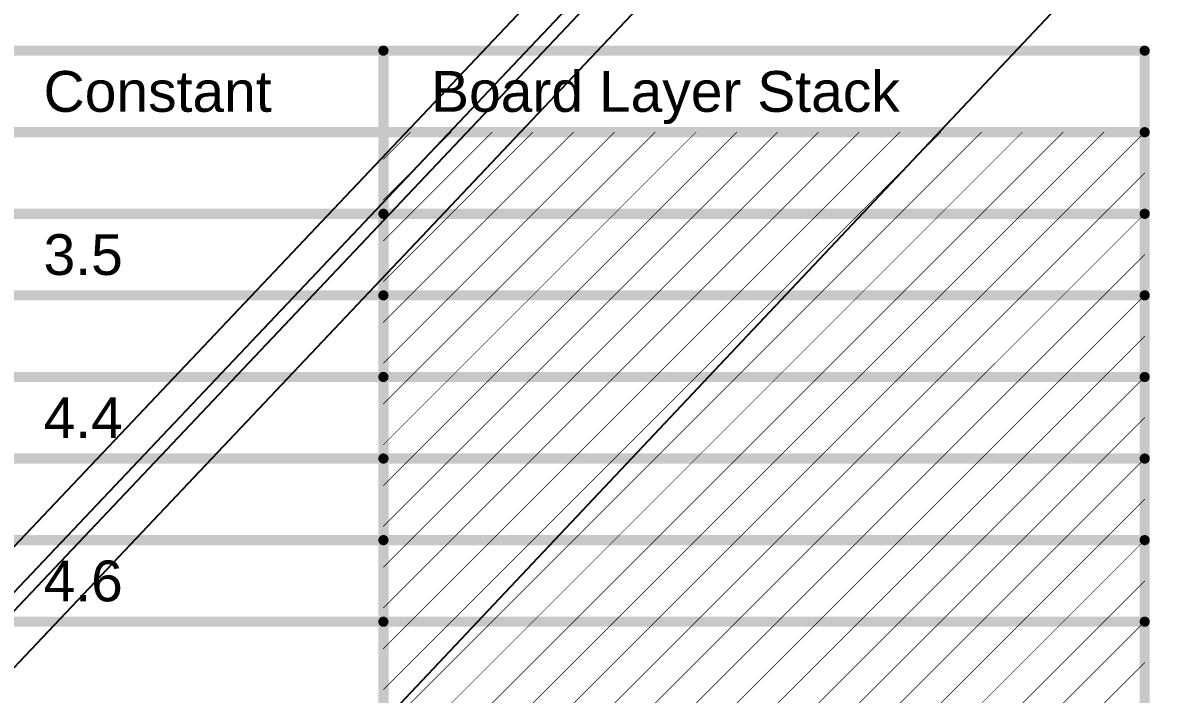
# Model space of a CAD drawing. Header units: inches. Extents: x 0 to 5379, y 0 to 5429.
# Drawn here: x 429.65 to 472.57, y 195.86 to 220.93 of the extents above; entities that cross this region are included whole.
import ezdxf

# ---------------------------------------------------------------- set-up
doc = ezdxf.new("R2010")
doc.units = ezdxf.units.IN
doc.layers.add('Fabrication', color=76, linetype='Continuous')
doc.layers.add('Top Solder', color=216, linetype='Continuous')
doc.styles.add('Arial', font='', dxfattribs={"height": 0.2})
doc.styles.get('Arial').set_extended_font_data('Arial')

# ---------------------------------------------------------------- blocks, each defined once
blk = doc.blocks.new('P____DI_3333_8_125')
at = {"layer": 'Top Solder'}
blk.add_line((0.102, -1.238), (-5064.815, -5372.221), dxfattribs=at)
blk = doc.blocks.new('13_WQFN_HR__3_2__149')
at = {"layer": 'Top Solder'}
for p in [(-0.423, 1.047), (1.31, 1.075), (1.302, -1.253), (-0.423, -1.678)]:
    blk.add_line(p, (5373.4, -5085.409), dxfattribs=at)

msp = doc.modelspace()

# ---------------------------------------------------------------- linework, layer by layer
at = {"layer": 'Fabrication'}
for points in [[(356.267, 219.896, 0.381, 0.381, 0), (471.552, 219.896, 0.381, 0.381, 0)], [(443.112, 171.128, 0.381, 0.381, 0), (443.112, 219.896, 0.381, 0.381, 0)], [(471.552, 171.128, 0.381, 0.381, 0), (471.552, 219.896, 0.381, 0.381, 0)], [(356.267, 216.848, 0.381, 0.381, 0), (471.552, 216.848, 0.381, 0.381, 0)], [(443.112, 214.316, 0.0254, 0.0254, 0), (445.644, 216.848, 0.0254, 0.0254, 0)], [(443.112, 215.84, 0.0254, 0.0254, 0), (444.12, 216.848, 0.0254, 0.0254, 0)], [(444.12, 213.8, 0.0254, 0.0254, 0), (447.168, 216.848, 0.0254, 0.0254, 0)], [(445.644, 213.8, 0.0254, 0.0254, 0), (448.692, 216.848, 0.0254, 0.0254, 0)], [(447.168, 213.8, 0.0254, 0.0254, 0), (450.216, 216.848, 0.0254, 0.0254, 0)], [(448.692, 213.8, 0.0254, 0.0254, 0), (451.74, 216.848, 0.0254, 0.0254, 0)], [(450.216, 213.8, 0.0254, 0.0254, 0), (453.264, 216.848, 0.0254, 0.0254, 0)], [(451.74, 213.8, 0.0254, 0.0254, 0), (454.788, 216.848, 0.0254, 0.0254, 0)], [(453.264, 213.8, 0.0254, 0.0254, 0), (456.312, 216.848, 0.0254, 0.0254, 0)], [(454.788, 213.8, 0.0254, 0.0254, 0), (457.836, 216.848, 0.0254, 0.0254, 0)], [(456.312, 213.8, 0.0254, 0.0254, 0), (459.36, 216.848, 0.0254, 0.0254, 0)], [(457.836, 213.8, 0.0254, 0.0254, 0), (460.884, 216.848, 0.0254, 0.0254, 0)], [(459.36, 213.8, 0.0254, 0.0254, 0), (462.408, 216.848, 0.0254, 0.0254, 0)], [(460.884, 213.8, 0.0254, 0.0254, 0), (463.932, 216.848, 0.0254, 0.0254, 0)], [(462.408, 213.8, 0.0254, 0.0254, 0), (465.456, 216.848, 0.0254, 0.0254, 0)], [(463.932, 213.8, 0.0254, 0.0254, 0), (466.98, 216.848, 0.0254, 0.0254, 0)], [(465.456, 213.8, 0.0254, 0.0254, 0), (468.504, 216.848, 0.0254, 0.0254, 0)], [(466.98, 213.8, 0.0254, 0.0254, 0), (470.028, 216.848, 0.0254, 0.0254, 0)], [(468.504, 213.8, 0.0254, 0.0254, 0), (471.552, 216.848, 0.0254, 0.0254, 0)], [(470.028, 213.8, 0.0254, 0.0254, 0), (471.552, 215.324, 0.0254, 0.0254, 0)], [(428.638, 213.8, 0.381, 0.381, 0), (443.112, 213.8, 0.381, 0.381, 0)], [(443.112, 213.8, 0.381, 0.381, 0), (471.552, 213.8, 0.381, 0.381, 0)], [(443.112, 211.268, 0.0254, 0.0254, 0), (445.644, 213.8, 0.0254, 0.0254, 0)], [(443.112, 212.792, 0.0254, 0.0254, 0), (444.12, 213.8, 0.0254, 0.0254, 0)], [(444.12, 210.752, 0.0254, 0.0254, 0), (447.168, 213.8, 0.0254, 0.0254, 0)], [(445.644, 210.752, 0.0254, 0.0254, 0), (448.692, 213.8, 0.0254, 0.0254, 0)], [(447.168, 210.752, 0.0254, 0.0254, 0), (450.216, 213.8, 0.0254, 0.0254, 0)], [(448.692, 210.752, 0.0254, 0.0254, 0), (451.74, 213.8, 0.0254, 0.0254, 0)], [(450.216, 210.752, 0.0254, 0.0254, 0), (453.264, 213.8, 0.0254, 0.0254, 0)], [(451.74, 210.752, 0.0254, 0.0254, 0), (454.788, 213.8, 0.0254, 0.0254, 0)], [(453.264, 210.752, 0.0254, 0.0254, 0), (456.312, 213.8, 0.0254, 0.0254, 0)], [(454.788, 210.752, 0.0254, 0.0254, 0), (457.836, 213.8, 0.0254, 0.0254, 0)], [(456.312, 210.752, 0.0254, 0.0254, 0), (459.36, 213.8, 0.0254, 0.0254, 0)], [(457.836, 210.752, 0.0254, 0.0254, 0), (460.884, 213.8, 0.0254, 0.0254, 0)], [(459.36, 210.752, 0.0254, 0.0254, 0), (462.408, 213.8, 0.0254, 0.0254, 0)], [(460.884, 210.752, 0.0254, 0.0254, 0), (463.932, 213.8, 0.0254, 0.0254, 0)], [(462.408, 210.752, 0.0254, 0.0254, 0), (465.456, 213.8, 0.0254, 0.0254, 0)], [(463.932, 210.752, 0.0254, 0.0254, 0), (466.98, 213.8, 0.0254, 0.0254, 0)], [(465.456, 210.752, 0.0254, 0.0254, 0), (468.504, 213.8, 0.0254, 0.0254, 0)], [(466.98, 210.752, 0.0254, 0.0254, 0), (470.028, 213.8, 0.0254, 0.0254, 0)], [(468.504, 210.752, 0.0254, 0.0254, 0), (471.552, 213.8, 0.0254, 0.0254, 0)], [(470.028, 210.752, 0.0254, 0.0254, 0), (471.552, 212.276, 0.0254, 0.0254, 0)], [(428.638, 210.752, 0.381, 0.381, 0), (443.112, 210.752, 0.381, 0.381, 0)], [(443.112, 210.752, 0.381, 0.381, 0), (471.552, 210.752, 0.381, 0.381, 0)], [(443.112, 208.22, 0.0254, 0.0254, 0), (445.644, 210.752, 0.0254, 0.0254, 0)], [(443.112, 209.744, 0.0254, 0.0254, 0), (444.12, 210.752, 0.0254, 0.0254, 0)], [(444.12, 207.704, 0.0254, 0.0254, 0), (447.168, 210.752, 0.0254, 0.0254, 0)], [(445.644, 207.704, 0.0254, 0.0254, 0), (448.692, 210.752, 0.0254, 0.0254, 0)], [(447.168, 207.704, 0.0254, 0.0254, 0), (450.216, 210.752, 0.0254, 0.0254, 0)], [(448.692, 207.704, 0.0254, 0.0254, 0), (451.74, 210.752, 0.0254, 0.0254, 0)], [(450.216, 207.704, 0.0254, 0.0254, 0), (453.264, 210.752, 0.0254, 0.0254, 0)], [(451.74, 207.704, 0.0254, 0.0254, 0), (454.788, 210.752, 0.0254, 0.0254, 0)], [(453.264, 207.704, 0.0254, 0.0254, 0), (456.312, 210.752, 0.0254, 0.0254, 0)], [(454.788, 207.704, 0.0254, 0.0254, 0), (457.836, 210.752, 0.0254, 0.0254, 0)], [(456.312, 207.704, 0.0254, 0.0254, 0), (459.36, 210.752, 0.0254, 0.0254, 0)], [(457.836, 207.704, 0.0254, 0.0254, 0), (460.884, 210.752, 0.0254, 0.0254, 0)], [(459.36, 207.704, 0.0254, 0.0254, 0), (462.408, 210.752, 0.0254, 0.0254, 0)], [(460.884, 207.704, 0.0254, 0.0254, 0), (463.932, 210.752, 0.0254, 0.0254, 0)], [(462.408, 207.704, 0.0254, 0.0254, 0), (465.456, 210.752, 0.0254, 0.0254, 0)], [(463.932, 207.704, 0.0254, 0.0254, 0), (466.98, 210.752, 0.0254, 0.0254, 0)], [(465.456, 207.704, 0.0254, 0.0254, 0), (468.504, 210.752, 0.0254, 0.0254, 0)], [(466.98, 207.704, 0.0254, 0.0254, 0), (470.028, 210.752, 0.0254, 0.0254, 0)], [(468.504, 207.704, 0.0254, 0.0254, 0), (471.552, 210.752, 0.0254, 0.0254, 0)], [(470.028, 207.704, 0.0254, 0.0254, 0), (471.552, 209.228, 0.0254, 0.0254, 0)], [(428.638, 207.704, 0.381, 0.381, 0), (443.112, 207.704, 0.381, 0.381, 0)], [(443.112, 207.704, 0.381, 0.381, 0), (471.552, 207.704, 0.381, 0.381, 0)], [(443.112, 205.172, 0.0254, 0.0254, 0), (445.644, 207.704, 0.0254, 0.0254, 0)], [(443.112, 206.696, 0.0254, 0.0254, 0), (444.12, 207.704, 0.0254, 0.0254, 0)], [(444.12, 204.656, 0.0254, 0.0254, 0), (447.168, 207.704, 0.0254, 0.0254, 0)], [(445.644, 204.656, 0.0254, 0.0254, 0), (448.692, 207.704, 0.0254, 0.0254, 0)], [(447.168, 204.656, 0.0254, 0.0254, 0), (450.216, 207.704, 0.0254, 0.0254, 0)], [(448.692, 204.656, 0.0254, 0.0254, 0), (451.74, 207.704, 0.0254, 0.0254, 0)], [(450.216, 204.656, 0.0254, 0.0254, 0), (453.264, 207.704, 0.0254, 0.0254, 0)], [(451.74, 204.656, 0.0254, 0.0254, 0), (454.788, 207.704, 0.0254, 0.0254, 0)], [(453.264, 204.656, 0.0254, 0.0254, 0), (456.312, 207.704, 0.0254, 0.0254, 0)], [(454.788, 204.656, 0.0254, 0.0254, 0), (457.836, 207.704, 0.0254, 0.0254, 0)], [(456.312, 204.656, 0.0254, 0.0254, 0), (459.36, 207.704, 0.0254, 0.0254, 0)], [(457.836, 204.656, 0.0254, 0.0254, 0), (460.884, 207.704, 0.0254, 0.0254, 0)], [(459.36, 204.656, 0.0254, 0.0254, 0), (462.408, 207.704, 0.0254, 0.0254, 0)], [(460.884, 204.656, 0.0254, 0.0254, 0), (463.932, 207.704, 0.0254, 0.0254, 0)], [(462.408, 204.656, 0.0254, 0.0254, 0), (465.456, 207.704, 0.0254, 0.0254, 0)], [(463.932, 204.656, 0.0254, 0.0254, 0), (466.98, 207.704, 0.0254, 0.0254, 0)], [(465.456, 204.656, 0.0254, 0.0254, 0), (468.504, 207.704, 0.0254, 0.0254, 0)], [(466.98, 204.656, 0.0254, 0.0254, 0), (470.028, 207.704, 0.0254, 0.0254, 0)], [(468.504, 204.656, 0.0254, 0.0254, 0), (471.552, 207.704, 0.0254, 0.0254, 0)], [(470.028, 204.656, 0.0254, 0.0254, 0), (471.552, 206.18, 0.0254, 0.0254, 0)], [(428.638, 204.656, 0.381, 0.381, 0), (443.112, 204.656, 0.381, 0.381, 0)], [(443.112, 204.656, 0.381, 0.381, 0), (471.552, 204.656, 0.381, 0.381, 0)], [(443.112, 202.124, 0.0254, 0.0254, 0), (445.644, 204.656, 0.0254, 0.0254, 0)], [(443.112, 203.648, 0.0254, 0.0254, 0), (444.12, 204.656, 0.0254, 0.0254, 0)], [(444.12, 201.608, 0.0254, 0.0254, 0), (447.168, 204.656, 0.0254, 0.0254, 0)], [(445.644, 201.608, 0.0254, 0.0254, 0), (448.692, 204.656, 0.0254, 0.0254, 0)], [(447.168, 201.608, 0.0254, 0.0254, 0), (450.216, 204.656, 0.0254, 0.0254, 0)], [(448.692, 201.608, 0.0254, 0.0254, 0), (451.74, 204.656, 0.0254, 0.0254, 0)], [(450.216, 201.608, 0.0254, 0.0254, 0), (453.264, 204.656, 0.0254, 0.0254, 0)], [(451.74, 201.608, 0.0254, 0.0254, 0), (454.788, 204.656, 0.0254, 0.0254, 0)], [(453.264, 201.608, 0.0254, 0.0254, 0), (456.312, 204.656, 0.0254, 0.0254, 0)], [(454.788, 201.608, 0.0254, 0.0254, 0), (457.836, 204.656, 0.0254, 0.0254, 0)], [(456.312, 201.608, 0.0254, 0.0254, 0), (459.36, 204.656, 0.0254, 0.0254, 0)], [(457.836, 201.608, 0.0254, 0.0254, 0), (460.884, 204.656, 0.0254, 0.0254, 0)], [(459.36, 201.608, 0.0254, 0.0254, 0), (462.408, 204.656, 0.0254, 0.0254, 0)], [(460.884, 201.608, 0.0254, 0.0254, 0), (463.932, 204.656, 0.0254, 0.0254, 0)], [(462.408, 201.608, 0.0254, 0.0254, 0), (465.456, 204.656, 0.0254, 0.0254, 0)], [(463.932, 201.608, 0.0254, 0.0254, 0), (466.98, 204.656, 0.0254, 0.0254, 0)], [(465.456, 201.608, 0.0254, 0.0254, 0), (468.504, 204.656, 0.0254, 0.0254, 0)], [(466.98, 201.608, 0.0254, 0.0254, 0), (470.028, 204.656, 0.0254, 0.0254, 0)], [(468.504, 201.608, 0.0254, 0.0254, 0), (471.552, 204.656, 0.0254, 0.0254, 0)], [(470.028, 201.608, 0.0254, 0.0254, 0), (471.552, 203.132, 0.0254, 0.0254, 0)], [(428.638, 201.608, 0.381, 0.381, 0), (443.112, 201.608, 0.381, 0.381, 0)], [(443.112, 201.608, 0.381, 0.381, 0), (471.552, 201.608, 0.381, 0.381, 0)], [(443.112, 199.076, 0.0254, 0.0254, 0), (445.644, 201.608, 0.0254, 0.0254, 0)], [(443.112, 200.6, 0.0254, 0.0254, 0), (444.12, 201.608, 0.0254, 0.0254, 0)], [(444.12, 198.56, 0.0254, 0.0254, 0), (447.168, 201.608, 0.0254, 0.0254, 0)], [(445.644, 198.56, 0.0254, 0.0254, 0), (448.692, 201.608, 0.0254, 0.0254, 0)], [(447.168, 198.56, 0.0254, 0.0254, 0), (450.216, 201.608, 0.0254, 0.0254, 0)], [(448.692, 198.56, 0.0254, 0.0254, 0), (451.74, 201.608, 0.0254, 0.0254, 0)], [(450.216, 198.56, 0.0254, 0.0254, 0), (453.264, 201.608, 0.0254, 0.0254, 0)], [(451.74, 198.56, 0.0254, 0.0254, 0), (454.788, 201.608, 0.0254, 0.0254, 0)], [(453.264, 198.56, 0.0254, 0.0254, 0), (456.312, 201.608, 0.0254, 0.0254, 0)], [(454.788, 198.56, 0.0254, 0.0254, 0), (457.836, 201.608, 0.0254, 0.0254, 0)], [(456.312, 198.56, 0.0254, 0.0254, 0), (459.36, 201.608, 0.0254, 0.0254, 0)], [(457.836, 198.56, 0.0254, 0.0254, 0), (460.884, 201.608, 0.0254, 0.0254, 0)], [(459.36, 198.56, 0.0254, 0.0254, 0), (462.408, 201.608, 0.0254, 0.0254, 0)], [(460.884, 198.56, 0.0254, 0.0254, 0), (463.932, 201.608, 0.0254, 0.0254, 0)], [(462.408, 198.56, 0.0254, 0.0254, 0), (465.456, 201.608, 0.0254, 0.0254, 0)], [(463.932, 198.56, 0.0254, 0.0254, 0), (466.98, 201.608, 0.0254, 0.0254, 0)], [(465.456, 198.56, 0.0254, 0.0254, 0), (468.504, 201.608, 0.0254, 0.0254, 0)], [(466.98, 198.56, 0.0254, 0.0254, 0), (470.028, 201.608, 0.0254, 0.0254, 0)], [(468.504, 198.56, 0.0254, 0.0254, 0), (471.552, 201.608, 0.0254, 0.0254, 0)], [(470.028, 198.56, 0.0254, 0.0254, 0), (471.552, 200.084, 0.0254, 0.0254, 0)], [(428.638, 198.56, 0.381, 0.381, 0), (443.112, 198.56, 0.381, 0.381, 0)], [(443.112, 198.56, 0.381, 0.381, 0), (471.552, 198.56, 0.381, 0.381, 0)], [(443.112, 196.028, 0.0254, 0.0254, 0), (445.644, 198.56, 0.0254, 0.0254, 0)], [(443.112, 197.552, 0.0254, 0.0254, 0), (444.12, 198.56, 0.0254, 0.0254, 0)], [(444.12, 195.512, 0.0254, 0.0254, 0), (447.168, 198.56, 0.0254, 0.0254, 0)], [(445.644, 195.512, 0.0254, 0.0254, 0), (448.692, 198.56, 0.0254, 0.0254, 0)], [(447.168, 195.512, 0.0254, 0.0254, 0), (450.216, 198.56, 0.0254, 0.0254, 0)], [(448.692, 195.512, 0.0254, 0.0254, 0), (451.74, 198.56, 0.0254, 0.0254, 0)], [(450.216, 195.512, 0.0254, 0.0254, 0), (453.264, 198.56, 0.0254, 0.0254, 0)], [(451.74, 195.512, 0.0254, 0.0254, 0), (454.788, 198.56, 0.0254, 0.0254, 0)], [(453.264, 195.512, 0.0254, 0.0254, 0), (456.312, 198.56, 0.0254, 0.0254, 0)], [(454.788, 195.512, 0.0254, 0.0254, 0), (457.836, 198.56, 0.0254, 0.0254, 0)], [(456.312, 195.512, 0.0254, 0.0254, 0), (459.36, 198.56, 0.0254, 0.0254, 0)], [(457.836, 195.512, 0.0254, 0.0254, 0), (460.884, 198.56, 0.0254, 0.0254, 0)], [(459.36, 195.512, 0.0254, 0.0254, 0), (462.408, 198.56, 0.0254, 0.0254, 0)], [(460.884, 195.512, 0.0254, 0.0254, 0), (463.932, 198.56, 0.0254, 0.0254, 0)], [(462.408, 195.512, 0.0254, 0.0254, 0), (465.456, 198.56, 0.0254, 0.0254, 0)], [(463.932, 195.512, 0.0254, 0.0254, 0), (466.98, 198.56, 0.0254, 0.0254, 0)], [(465.456, 195.512, 0.0254, 0.0254, 0), (468.504, 198.56, 0.0254, 0.0254, 0)], [(466.98, 195.512, 0.0254, 0.0254, 0), (470.028, 198.56, 0.0254, 0.0254, 0)], [(468.504, 195.512, 0.0254, 0.0254, 0), (471.552, 198.56, 0.0254, 0.0254, 0)], [(470.028, 195.512, 0.0254, 0.0254, 0), (471.552, 197.036, 0.0254, 0.0254, 0)]]:
    msp.add_lwpolyline(points, format="xyseb", dxfattribs=at)
for points in [[(443.017, 219.896, 0.191, 0.191, 1), (443.207, 219.896, 0.191, 0.191, 1)], [(471.457, 219.896, 0.191, 0.191, 1), (471.647, 219.896, 0.191, 0.191, 1)], [(471.457, 219.896, 0.191, 0.191, 1), (471.647, 219.896, 0.191, 0.191, 1)], [(444.114, 216.848, 0.0127, 0.0127, 1), (444.126, 216.848, 0.0127, 0.0127, 1)], [(445.638, 216.848, 0.0127, 0.0127, 1), (445.65, 216.848, 0.0127, 0.0127, 1)], [(447.162, 216.848, 0.0127, 0.0127, 1), (447.174, 216.848, 0.0127, 0.0127, 1)], [(448.686, 216.848, 0.0127, 0.0127, 1), (448.698, 216.848, 0.0127, 0.0127, 1)], [(450.21, 216.848, 0.0127, 0.0127, 1), (450.222, 216.848, 0.0127, 0.0127, 1)], [(451.734, 216.848, 0.0127, 0.0127, 1), (451.746, 216.848, 0.0127, 0.0127, 1)], [(453.258, 216.848, 0.0127, 0.0127, 1), (453.27, 216.848, 0.0127, 0.0127, 1)], [(454.782, 216.848, 0.0127, 0.0127, 1), (454.794, 216.848, 0.0127, 0.0127, 1)], [(456.306, 216.848, 0.0127, 0.0127, 1), (456.318, 216.848, 0.0127, 0.0127, 1)], [(457.83, 216.848, 0.0127, 0.0127, 1), (457.842, 216.848, 0.0127, 0.0127, 1)], [(459.354, 216.848, 0.0127, 0.0127, 1), (459.366, 216.848, 0.0127, 0.0127, 1)], [(460.878, 216.848, 0.0127, 0.0127, 1), (460.89, 216.848, 0.0127, 0.0127, 1)], [(462.402, 216.848, 0.0127, 0.0127, 1), (462.414, 216.848, 0.0127, 0.0127, 1)], [(463.926, 216.848, 0.0127, 0.0127, 1), (463.938, 216.848, 0.0127, 0.0127, 1)], [(465.45, 216.848, 0.0127, 0.0127, 1), (465.462, 216.848, 0.0127, 0.0127, 1)], [(466.974, 216.848, 0.0127, 0.0127, 1), (466.986, 216.848, 0.0127, 0.0127, 1)], [(468.498, 216.848, 0.0127, 0.0127, 1), (468.51, 216.848, 0.0127, 0.0127, 1)], [(470.022, 216.848, 0.0127, 0.0127, 1), (470.034, 216.848, 0.0127, 0.0127, 1)], [(471.457, 216.848, 0.191, 0.191, 1), (471.647, 216.848, 0.191, 0.191, 1)], [(471.546, 216.848, 0.0127, 0.0127, 1), (471.558, 216.848, 0.0127, 0.0127, 1)], [(443.106, 215.84, 0.0127, 0.0127, 1), (443.119, 215.84, 0.0127, 0.0127, 1)], [(471.546, 215.324, 0.0127, 0.0127, 1), (471.558, 215.324, 0.0127, 0.0127, 1)], [(443.106, 214.316, 0.0127, 0.0127, 1), (443.119, 214.316, 0.0127, 0.0127, 1)], [(443.017, 213.8, 0.191, 0.191, 1), (443.207, 213.8, 0.191, 0.191, 1)], [(443.017, 213.8, 0.191, 0.191, 1), (443.207, 213.8, 0.191, 0.191, 1)], [(444.114, 213.8, 0.0127, 0.0127, 1), (444.126, 213.8, 0.0127, 0.0127, 1)], [(444.114, 213.8, 0.0127, 0.0127, 1), (444.126, 213.8, 0.0127, 0.0127, 1)], [(445.638, 213.8, 0.0127, 0.0127, 1), (445.65, 213.8, 0.0127, 0.0127, 1)], [(445.638, 213.8, 0.0127, 0.0127, 1), (445.65, 213.8, 0.0127, 0.0127, 1)], [(447.162, 213.8, 0.0127, 0.0127, 1), (447.174, 213.8, 0.0127, 0.0127, 1)], [(447.162, 213.8, 0.0127, 0.0127, 1), (447.174, 213.8, 0.0127, 0.0127, 1)], [(448.686, 213.8, 0.0127, 0.0127, 1), (448.698, 213.8, 0.0127, 0.0127, 1)], [(448.686, 213.8, 0.0127, 0.0127, 1), (448.698, 213.8, 0.0127, 0.0127, 1)], [(450.21, 213.8, 0.0127, 0.0127, 1), (450.222, 213.8, 0.0127, 0.0127, 1)], [(450.21, 213.8, 0.0127, 0.0127, 1), (450.222, 213.8, 0.0127, 0.0127, 1)], [(451.734, 213.8, 0.0127, 0.0127, 1), (451.746, 213.8, 0.0127, 0.0127, 1)], [(451.734, 213.8, 0.0127, 0.0127, 1), (451.746, 213.8, 0.0127, 0.0127, 1)], [(453.258, 213.8, 0.0127, 0.0127, 1), (453.27, 213.8, 0.0127, 0.0127, 1)], [(453.258, 213.8, 0.0127, 0.0127, 1), (453.27, 213.8, 0.0127, 0.0127, 1)], [(454.782, 213.8, 0.0127, 0.0127, 1), (454.794, 213.8, 0.0127, 0.0127, 1)], [(454.782, 213.8, 0.0127, 0.0127, 1), (454.794, 213.8, 0.0127, 0.0127, 1)], [(456.306, 213.8, 0.0127, 0.0127, 1), (456.318, 213.8, 0.0127, 0.0127, 1)], [(456.306, 213.8, 0.0127, 0.0127, 1), (456.318, 213.8, 0.0127, 0.0127, 1)], [(457.83, 213.8, 0.0127, 0.0127, 1), (457.842, 213.8, 0.0127, 0.0127, 1)], [(457.83, 213.8, 0.0127, 0.0127, 1), (457.842, 213.8, 0.0127, 0.0127, 1)], [(459.354, 213.8, 0.0127, 0.0127, 1), (459.366, 213.8, 0.0127, 0.0127, 1)], [(459.354, 213.8, 0.0127, 0.0127, 1), (459.366, 213.8, 0.0127, 0.0127, 1)], [(460.878, 213.8, 0.0127, 0.0127, 1), (460.89, 213.8, 0.0127, 0.0127, 1)], [(460.878, 213.8, 0.0127, 0.0127, 1), (460.89, 213.8, 0.0127, 0.0127, 1)], [(462.402, 213.8, 0.0127, 0.0127, 1), (462.414, 213.8, 0.0127, 0.0127, 1)], [(462.402, 213.8, 0.0127, 0.0127, 1), (462.414, 213.8, 0.0127, 0.0127, 1)], [(463.926, 213.8, 0.0127, 0.0127, 1), (463.938, 213.8, 0.0127, 0.0127, 1)], [(463.926, 213.8, 0.0127, 0.0127, 1), (463.938, 213.8, 0.0127, 0.0127, 1)], [(465.45, 213.8, 0.0127, 0.0127, 1), (465.462, 213.8, 0.0127, 0.0127, 1)], [(465.45, 213.8, 0.0127, 0.0127, 1), (465.462, 213.8, 0.0127, 0.0127, 1)], [(466.974, 213.8, 0.0127, 0.0127, 1), (466.986, 213.8, 0.0127, 0.0127, 1)], [(466.974, 213.8, 0.0127, 0.0127, 1), (466.986, 213.8, 0.0127, 0.0127, 1)], [(468.498, 213.8, 0.0127, 0.0127, 1), (468.51, 213.8, 0.0127, 0.0127, 1)], [(468.498, 213.8, 0.0127, 0.0127, 1), (468.51, 213.8, 0.0127, 0.0127, 1)], [(470.022, 213.8, 0.0127, 0.0127, 1), (470.034, 213.8, 0.0127, 0.0127, 1)], [(470.022, 213.8, 0.0127, 0.0127, 1), (470.034, 213.8, 0.0127, 0.0127, 1)], [(471.457, 213.8, 0.191, 0.191, 1), (471.647, 213.8, 0.191, 0.191, 1)], [(471.546, 213.8, 0.0127, 0.0127, 1), (471.558, 213.8, 0.0127, 0.0127, 1)], [(443.106, 212.792, 0.0127, 0.0127, 1), (443.119, 212.792, 0.0127, 0.0127, 1)], [(471.546, 212.276, 0.0127, 0.0127, 1), (471.558, 212.276, 0.0127, 0.0127, 1)], [(443.106, 211.268, 0.0127, 0.0127, 1), (443.119, 211.268, 0.0127, 0.0127, 1)], [(443.017, 210.752, 0.191, 0.191, 1), (443.207, 210.752, 0.191, 0.191, 1)], [(443.017, 210.752, 0.191, 0.191, 1), (443.207, 210.752, 0.191, 0.191, 1)], [(471.457, 210.752, 0.191, 0.191, 1), (471.647, 210.752, 0.191, 0.191, 1)], [(444.114, 210.752, 0.0127, 0.0127, 1), (444.126, 210.752, 0.0127, 0.0127, 1)], [(444.114, 210.752, 0.0127, 0.0127, 1), (444.126, 210.752, 0.0127, 0.0127, 1)], [(445.638, 210.752, 0.0127, 0.0127, 1), (445.65, 210.752, 0.0127, 0.0127, 1)], [(445.638, 210.752, 0.0127, 0.0127, 1), (445.65, 210.752, 0.0127, 0.0127, 1)], [(447.162, 210.752, 0.0127, 0.0127, 1), (447.174, 210.752, 0.0127, 0.0127, 1)], [(447.162, 210.752, 0.0127, 0.0127, 1), (447.174, 210.752, 0.0127, 0.0127, 1)], [(448.686, 210.752, 0.0127, 0.0127, 1), (448.698, 210.752, 0.0127, 0.0127, 1)], [(448.686, 210.752, 0.0127, 0.0127, 1), (448.698, 210.752, 0.0127, 0.0127, 1)], [(450.21, 210.752, 0.0127, 0.0127, 1), (450.222, 210.752, 0.0127, 0.0127, 1)], [(450.21, 210.752, 0.0127, 0.0127, 1), (450.222, 210.752, 0.0127, 0.0127, 1)], [(451.734, 210.752, 0.0127, 0.0127, 1), (451.746, 210.752, 0.0127, 0.0127, 1)], [(451.734, 210.752, 0.0127, 0.0127, 1), (451.746, 210.752, 0.0127, 0.0127, 1)], [(453.258, 210.752, 0.0127, 0.0127, 1), (453.27, 210.752, 0.0127, 0.0127, 1)], [(453.258, 210.752, 0.0127, 0.0127, 1), (453.27, 210.752, 0.0127, 0.0127, 1)], [(454.782, 210.752, 0.0127, 0.0127, 1), (454.794, 210.752, 0.0127, 0.0127, 1)], [(454.782, 210.752, 0.0127, 0.0127, 1), (454.794, 210.752, 0.0127, 0.0127, 1)], [(456.306, 210.752, 0.0127, 0.0127, 1), (456.318, 210.752, 0.0127, 0.0127, 1)], [(456.306, 210.752, 0.0127, 0.0127, 1), (456.318, 210.752, 0.0127, 0.0127, 1)], [(457.83, 210.752, 0.0127, 0.0127, 1), (457.842, 210.752, 0.0127, 0.0127, 1)], [(457.83, 210.752, 0.0127, 0.0127, 1), (457.842, 210.752, 0.0127, 0.0127, 1)], [(459.354, 210.752, 0.0127, 0.0127, 1), (459.366, 210.752, 0.0127, 0.0127, 1)], [(459.354, 210.752, 0.0127, 0.0127, 1), (459.366, 210.752, 0.0127, 0.0127, 1)], [(460.878, 210.752, 0.0127, 0.0127, 1), (460.89, 210.752, 0.0127, 0.0127, 1)], [(460.878, 210.752, 0.0127, 0.0127, 1), (460.89, 210.752, 0.0127, 0.0127, 1)], [(462.402, 210.752, 0.0127, 0.0127, 1), (462.414, 210.752, 0.0127, 0.0127, 1)], [(462.402, 210.752, 0.0127, 0.0127, 1), (462.414, 210.752, 0.0127, 0.0127, 1)], [(463.926, 210.752, 0.0127, 0.0127, 1), (463.938, 210.752, 0.0127, 0.0127, 1)], [(463.926, 210.752, 0.0127, 0.0127, 1), (463.938, 210.752, 0.0127, 0.0127, 1)], [(465.45, 210.752, 0.0127, 0.0127, 1), (465.462, 210.752, 0.0127, 0.0127, 1)], [(465.45, 210.752, 0.0127, 0.0127, 1), (465.462, 210.752, 0.0127, 0.0127, 1)], [(466.974, 210.752, 0.0127, 0.0127, 1), (466.986, 210.752, 0.0127, 0.0127, 1)], [(466.974, 210.752, 0.0127, 0.0127, 1), (466.986, 210.752, 0.0127, 0.0127, 1)], [(468.498, 210.752, 0.0127, 0.0127, 1), (468.51, 210.752, 0.0127, 0.0127, 1)], [(468.498, 210.752, 0.0127, 0.0127, 1), (468.51, 210.752, 0.0127, 0.0127, 1)], [(470.022, 210.752, 0.0127, 0.0127, 1), (470.034, 210.752, 0.0127, 0.0127, 1)], [(470.022, 210.752, 0.0127, 0.0127, 1), (470.034, 210.752, 0.0127, 0.0127, 1)], [(471.546, 210.752, 0.0127, 0.0127, 1), (471.558, 210.752, 0.0127, 0.0127, 1)], [(443.106, 209.744, 0.0127, 0.0127, 1), (443.119, 209.744, 0.0127, 0.0127, 1)], [(471.546, 209.228, 0.0127, 0.0127, 1), (471.558, 209.228, 0.0127, 0.0127, 1)], [(443.106, 208.22, 0.0127, 0.0127, 1), (443.119, 208.22, 0.0127, 0.0127, 1)], [(443.017, 207.704, 0.191, 0.191, 1), (443.207, 207.704, 0.191, 0.191, 1)], [(443.017, 207.704, 0.191, 0.191, 1), (443.207, 207.704, 0.191, 0.191, 1)], [(471.457, 207.704, 0.191, 0.191, 1), (471.647, 207.704, 0.191, 0.191, 1)], [(444.114, 207.704, 0.0127, 0.0127, 1), (444.126, 207.704, 0.0127, 0.0127, 1)], [(444.114, 207.704, 0.0127, 0.0127, 1), (444.126, 207.704, 0.0127, 0.0127, 1)], [(445.638, 207.704, 0.0127, 0.0127, 1), (445.65, 207.704, 0.0127, 0.0127, 1)], [(445.638, 207.704, 0.0127, 0.0127, 1), (445.65, 207.704, 0.0127, 0.0127, 1)], [(447.162, 207.704, 0.0127, 0.0127, 1), (447.174, 207.704, 0.0127, 0.0127, 1)], [(447.162, 207.704, 0.0127, 0.0127, 1), (447.174, 207.704, 0.0127, 0.0127, 1)], [(448.686, 207.704, 0.0127, 0.0127, 1), (448.698, 207.704, 0.0127, 0.0127, 1)], [(448.686, 207.704, 0.0127, 0.0127, 1), (448.698, 207.704, 0.0127, 0.0127, 1)], [(450.21, 207.704, 0.0127, 0.0127, 1), (450.222, 207.704, 0.0127, 0.0127, 1)], [(450.21, 207.704, 0.0127, 0.0127, 1), (450.222, 207.704, 0.0127, 0.0127, 1)], [(451.734, 207.704, 0.0127, 0.0127, 1), (451.746, 207.704, 0.0127, 0.0127, 1)], [(451.734, 207.704, 0.0127, 0.0127, 1), (451.746, 207.704, 0.0127, 0.0127, 1)], [(453.258, 207.704, 0.0127, 0.0127, 1), (453.27, 207.704, 0.0127, 0.0127, 1)], [(453.258, 207.704, 0.0127, 0.0127, 1), (453.27, 207.704, 0.0127, 0.0127, 1)], [(454.782, 207.704, 0.0127, 0.0127, 1), (454.794, 207.704, 0.0127, 0.0127, 1)], [(454.782, 207.704, 0.0127, 0.0127, 1), (454.794, 207.704, 0.0127, 0.0127, 1)], [(456.306, 207.704, 0.0127, 0.0127, 1), (456.318, 207.704, 0.0127, 0.0127, 1)], [(456.306, 207.704, 0.0127, 0.0127, 1), (456.318, 207.704, 0.0127, 0.0127, 1)], [(457.83, 207.704, 0.0127, 0.0127, 1), (457.842, 207.704, 0.0127, 0.0127, 1)], [(457.83, 207.704, 0.0127, 0.0127, 1), (457.842, 207.704, 0.0127, 0.0127, 1)], [(459.354, 207.704, 0.0127, 0.0127, 1), (459.366, 207.704, 0.0127, 0.0127, 1)], [(459.354, 207.704, 0.0127, 0.0127, 1), (459.366, 207.704, 0.0127, 0.0127, 1)], [(460.878, 207.704, 0.0127, 0.0127, 1), (460.89, 207.704, 0.0127, 0.0127, 1)], [(460.878, 207.704, 0.0127, 0.0127, 1), (460.89, 207.704, 0.0127, 0.0127, 1)], [(462.402, 207.704, 0.0127, 0.0127, 1), (462.414, 207.704, 0.0127, 0.0127, 1)], [(462.402, 207.704, 0.0127, 0.0127, 1), (462.414, 207.704, 0.0127, 0.0127, 1)], [(463.926, 207.704, 0.0127, 0.0127, 1), (463.938, 207.704, 0.0127, 0.0127, 1)], [(463.926, 207.704, 0.0127, 0.0127, 1), (463.938, 207.704, 0.0127, 0.0127, 1)], [(465.45, 207.704, 0.0127, 0.0127, 1), (465.462, 207.704, 0.0127, 0.0127, 1)], [(465.45, 207.704, 0.0127, 0.0127, 1), (465.462, 207.704, 0.0127, 0.0127, 1)], [(466.974, 207.704, 0.0127, 0.0127, 1), (466.986, 207.704, 0.0127, 0.0127, 1)], [(466.974, 207.704, 0.0127, 0.0127, 1), (466.986, 207.704, 0.0127, 0.0127, 1)], [(468.498, 207.704, 0.0127, 0.0127, 1), (468.51, 207.704, 0.0127, 0.0127, 1)], [(468.498, 207.704, 0.0127, 0.0127, 1), (468.51, 207.704, 0.0127, 0.0127, 1)], [(470.022, 207.704, 0.0127, 0.0127, 1), (470.034, 207.704, 0.0127, 0.0127, 1)], [(470.022, 207.704, 0.0127, 0.0127, 1), (470.034, 207.704, 0.0127, 0.0127, 1)], [(471.546, 207.704, 0.0127, 0.0127, 1), (471.558, 207.704, 0.0127, 0.0127, 1)], [(443.106, 206.696, 0.0127, 0.0127, 1), (443.119, 206.696, 0.0127, 0.0127, 1)], [(471.546, 206.18, 0.0127, 0.0127, 1), (471.558, 206.18, 0.0127, 0.0127, 1)], [(443.017, 204.656, 0.191, 0.191, 1), (443.207, 204.656, 0.191, 0.191, 1)], [(443.017, 204.656, 0.191, 0.191, 1), (443.207, 204.656, 0.191, 0.191, 1)], [(443.106, 205.172, 0.0127, 0.0127, 1), (443.119, 205.172, 0.0127, 0.0127, 1)], [(471.457, 204.656, 0.191, 0.191, 1), (471.647, 204.656, 0.191, 0.191, 1)], [(444.114, 204.656, 0.0127, 0.0127, 1), (444.126, 204.656, 0.0127, 0.0127, 1)], [(444.114, 204.656, 0.0127, 0.0127, 1), (444.126, 204.656, 0.0127, 0.0127, 1)], [(445.638, 204.656, 0.0127, 0.0127, 1), (445.65, 204.656, 0.0127, 0.0127, 1)], [(445.638, 204.656, 0.0127, 0.0127, 1), (445.65, 204.656, 0.0127, 0.0127, 1)], [(447.162, 204.656, 0.0127, 0.0127, 1), (447.174, 204.656, 0.0127, 0.0127, 1)], [(447.162, 204.656, 0.0127, 0.0127, 1), (447.174, 204.656, 0.0127, 0.0127, 1)], [(448.686, 204.656, 0.0127, 0.0127, 1), (448.698, 204.656, 0.0127, 0.0127, 1)], [(448.686, 204.656, 0.0127, 0.0127, 1), (448.698, 204.656, 0.0127, 0.0127, 1)], [(450.21, 204.656, 0.0127, 0.0127, 1), (450.222, 204.656, 0.0127, 0.0127, 1)], [(450.21, 204.656, 0.0127, 0.0127, 1), (450.222, 204.656, 0.0127, 0.0127, 1)], [(451.734, 204.656, 0.0127, 0.0127, 1), (451.746, 204.656, 0.0127, 0.0127, 1)], [(451.734, 204.656, 0.0127, 0.0127, 1), (451.746, 204.656, 0.0127, 0.0127, 1)], [(453.258, 204.656, 0.0127, 0.0127, 1), (453.27, 204.656, 0.0127, 0.0127, 1)], [(453.258, 204.656, 0.0127, 0.0127, 1), (453.27, 204.656, 0.0127, 0.0127, 1)], [(454.782, 204.656, 0.0127, 0.0127, 1), (454.794, 204.656, 0.0127, 0.0127, 1)], [(454.782, 204.656, 0.0127, 0.0127, 1), (454.794, 204.656, 0.0127, 0.0127, 1)], [(456.306, 204.656, 0.0127, 0.0127, 1), (456.318, 204.656, 0.0127, 0.0127, 1)], [(456.306, 204.656, 0.0127, 0.0127, 1), (456.318, 204.656, 0.0127, 0.0127, 1)], [(457.83, 204.656, 0.0127, 0.0127, 1), (457.842, 204.656, 0.0127, 0.0127, 1)], [(457.83, 204.656, 0.0127, 0.0127, 1), (457.842, 204.656, 0.0127, 0.0127, 1)], [(459.354, 204.656, 0.0127, 0.0127, 1), (459.366, 204.656, 0.0127, 0.0127, 1)], [(459.354, 204.656, 0.0127, 0.0127, 1), (459.366, 204.656, 0.0127, 0.0127, 1)], [(460.878, 204.656, 0.0127, 0.0127, 1), (460.89, 204.656, 0.0127, 0.0127, 1)], [(460.878, 204.656, 0.0127, 0.0127, 1), (460.89, 204.656, 0.0127, 0.0127, 1)], [(462.402, 204.656, 0.0127, 0.0127, 1), (462.414, 204.656, 0.0127, 0.0127, 1)], [(462.402, 204.656, 0.0127, 0.0127, 1), (462.414, 204.656, 0.0127, 0.0127, 1)], [(463.926, 204.656, 0.0127, 0.0127, 1), (463.938, 204.656, 0.0127, 0.0127, 1)], [(463.926, 204.656, 0.0127, 0.0127, 1), (463.938, 204.656, 0.0127, 0.0127, 1)], [(465.45, 204.656, 0.0127, 0.0127, 1), (465.462, 204.656, 0.0127, 0.0127, 1)], [(465.45, 204.656, 0.0127, 0.0127, 1), (465.462, 204.656, 0.0127, 0.0127, 1)], [(466.974, 204.656, 0.0127, 0.0127, 1), (466.986, 204.656, 0.0127, 0.0127, 1)], [(466.974, 204.656, 0.0127, 0.0127, 1), (466.986, 204.656, 0.0127, 0.0127, 1)], [(468.498, 204.656, 0.0127, 0.0127, 1), (468.51, 204.656, 0.0127, 0.0127, 1)], [(468.498, 204.656, 0.0127, 0.0127, 1), (468.51, 204.656, 0.0127, 0.0127, 1)], [(470.022, 204.656, 0.0127, 0.0127, 1), (470.034, 204.656, 0.0127, 0.0127, 1)], [(470.022, 204.656, 0.0127, 0.0127, 1), (470.034, 204.656, 0.0127, 0.0127, 1)], [(471.546, 204.656, 0.0127, 0.0127, 1), (471.558, 204.656, 0.0127, 0.0127, 1)], [(443.106, 203.648, 0.0127, 0.0127, 1), (443.119, 203.648, 0.0127, 0.0127, 1)], [(471.546, 203.132, 0.0127, 0.0127, 1), (471.558, 203.132, 0.0127, 0.0127, 1)], [(443.017, 201.608, 0.191, 0.191, 1), (443.207, 201.608, 0.191, 0.191, 1)], [(443.017, 201.608, 0.191, 0.191, 1), (443.207, 201.608, 0.191, 0.191, 1)], [(443.106, 202.124, 0.0127, 0.0127, 1), (443.119, 202.124, 0.0127, 0.0127, 1)], [(471.457, 201.608, 0.191, 0.191, 1), (471.647, 201.608, 0.191, 0.191, 1)], [(444.114, 201.608, 0.0127, 0.0127, 1), (444.126, 201.608, 0.0127, 0.0127, 1)], [(444.114, 201.608, 0.0127, 0.0127, 1), (444.126, 201.608, 0.0127, 0.0127, 1)], [(445.638, 201.608, 0.0127, 0.0127, 1), (445.65, 201.608, 0.0127, 0.0127, 1)], [(445.638, 201.608, 0.0127, 0.0127, 1), (445.65, 201.608, 0.0127, 0.0127, 1)], [(447.162, 201.608, 0.0127, 0.0127, 1), (447.174, 201.608, 0.0127, 0.0127, 1)], [(447.162, 201.608, 0.0127, 0.0127, 1), (447.174, 201.608, 0.0127, 0.0127, 1)], [(448.686, 201.608, 0.0127, 0.0127, 1), (448.698, 201.608, 0.0127, 0.0127, 1)], [(448.686, 201.608, 0.0127, 0.0127, 1), (448.698, 201.608, 0.0127, 0.0127, 1)], [(450.21, 201.608, 0.0127, 0.0127, 1), (450.222, 201.608, 0.0127, 0.0127, 1)], [(450.21, 201.608, 0.0127, 0.0127, 1), (450.222, 201.608, 0.0127, 0.0127, 1)], [(451.734, 201.608, 0.0127, 0.0127, 1), (451.746, 201.608, 0.0127, 0.0127, 1)], [(451.734, 201.608, 0.0127, 0.0127, 1), (451.746, 201.608, 0.0127, 0.0127, 1)], [(453.258, 201.608, 0.0127, 0.0127, 1), (453.27, 201.608, 0.0127, 0.0127, 1)], [(453.258, 201.608, 0.0127, 0.0127, 1), (453.27, 201.608, 0.0127, 0.0127, 1)], [(454.782, 201.608, 0.0127, 0.0127, 1), (454.794, 201.608, 0.0127, 0.0127, 1)], [(454.782, 201.608, 0.0127, 0.0127, 1), (454.794, 201.608, 0.0127, 0.0127, 1)], [(456.306, 201.608, 0.0127, 0.0127, 1), (456.318, 201.608, 0.0127, 0.0127, 1)], [(456.306, 201.608, 0.0127, 0.0127, 1), (456.318, 201.608, 0.0127, 0.0127, 1)], [(457.83, 201.608, 0.0127, 0.0127, 1), (457.842, 201.608, 0.0127, 0.0127, 1)], [(457.83, 201.608, 0.0127, 0.0127, 1), (457.842, 201.608, 0.0127, 0.0127, 1)], [(459.354, 201.608, 0.0127, 0.0127, 1), (459.366, 201.608, 0.0127, 0.0127, 1)], [(459.354, 201.608, 0.0127, 0.0127, 1), (459.366, 201.608, 0.0127, 0.0127, 1)], [(460.878, 201.608, 0.0127, 0.0127, 1), (460.89, 201.608, 0.0127, 0.0127, 1)], [(460.878, 201.608, 0.0127, 0.0127, 1), (460.89, 201.608, 0.0127, 0.0127, 1)], [(462.402, 201.608, 0.0127, 0.0127, 1), (462.414, 201.608, 0.0127, 0.0127, 1)], [(462.402, 201.608, 0.0127, 0.0127, 1), (462.414, 201.608, 0.0127, 0.0127, 1)], [(463.926, 201.608, 0.0127, 0.0127, 1), (463.938, 201.608, 0.0127, 0.0127, 1)], [(463.926, 201.608, 0.0127, 0.0127, 1), (463.938, 201.608, 0.0127, 0.0127, 1)], [(465.45, 201.608, 0.0127, 0.0127, 1), (465.462, 201.608, 0.0127, 0.0127, 1)], [(465.45, 201.608, 0.0127, 0.0127, 1), (465.462, 201.608, 0.0127, 0.0127, 1)], [(466.974, 201.608, 0.0127, 0.0127, 1), (466.986, 201.608, 0.0127, 0.0127, 1)], [(466.974, 201.608, 0.0127, 0.0127, 1), (466.986, 201.608, 0.0127, 0.0127, 1)], [(468.498, 201.608, 0.0127, 0.0127, 1), (468.51, 201.608, 0.0127, 0.0127, 1)], [(468.498, 201.608, 0.0127, 0.0127, 1), (468.51, 201.608, 0.0127, 0.0127, 1)], [(470.022, 201.608, 0.0127, 0.0127, 1), (470.034, 201.608, 0.0127, 0.0127, 1)], [(470.022, 201.608, 0.0127, 0.0127, 1), (470.034, 201.608, 0.0127, 0.0127, 1)], [(471.546, 201.608, 0.0127, 0.0127, 1), (471.558, 201.608, 0.0127, 0.0127, 1)], [(443.106, 200.6, 0.0127, 0.0127, 1), (443.119, 200.6, 0.0127, 0.0127, 1)], [(471.546, 200.084, 0.0127, 0.0127, 1), (471.558, 200.084, 0.0127, 0.0127, 1)], [(443.017, 198.56, 0.191, 0.191, 1), (443.207, 198.56, 0.191, 0.191, 1)], [(443.017, 198.56, 0.191, 0.191, 1), (443.207, 198.56, 0.191, 0.191, 1)], [(443.106, 199.076, 0.0127, 0.0127, 1), (443.119, 199.076, 0.0127, 0.0127, 1)], [(471.457, 198.56, 0.191, 0.191, 1), (471.647, 198.56, 0.191, 0.191, 1)], [(444.114, 198.56, 0.0127, 0.0127, 1), (444.126, 198.56, 0.0127, 0.0127, 1)], [(444.114, 198.56, 0.0127, 0.0127, 1), (444.126, 198.56, 0.0127, 0.0127, 1)], [(445.638, 198.56, 0.0127, 0.0127, 1), (445.65, 198.56, 0.0127, 0.0127, 1)], [(445.638, 198.56, 0.0127, 0.0127, 1), (445.65, 198.56, 0.0127, 0.0127, 1)], [(447.162, 198.56, 0.0127, 0.0127, 1), (447.174, 198.56, 0.0127, 0.0127, 1)], [(447.162, 198.56, 0.0127, 0.0127, 1), (447.174, 198.56, 0.0127, 0.0127, 1)], [(448.686, 198.56, 0.0127, 0.0127, 1), (448.698, 198.56, 0.0127, 0.0127, 1)], [(448.686, 198.56, 0.0127, 0.0127, 1), (448.698, 198.56, 0.0127, 0.0127, 1)], [(450.21, 198.56, 0.0127, 0.0127, 1), (450.222, 198.56, 0.0127, 0.0127, 1)], [(450.21, 198.56, 0.0127, 0.0127, 1), (450.222, 198.56, 0.0127, 0.0127, 1)], [(451.734, 198.56, 0.0127, 0.0127, 1), (451.746, 198.56, 0.0127, 0.0127, 1)], [(451.734, 198.56, 0.0127, 0.0127, 1), (451.746, 198.56, 0.0127, 0.0127, 1)], [(453.258, 198.56, 0.0127, 0.0127, 1), (453.27, 198.56, 0.0127, 0.0127, 1)], [(453.258, 198.56, 0.0127, 0.0127, 1), (453.27, 198.56, 0.0127, 0.0127, 1)], [(454.782, 198.56, 0.0127, 0.0127, 1), (454.794, 198.56, 0.0127, 0.0127, 1)], [(454.782, 198.56, 0.0127, 0.0127, 1), (454.794, 198.56, 0.0127, 0.0127, 1)], [(456.306, 198.56, 0.0127, 0.0127, 1), (456.318, 198.56, 0.0127, 0.0127, 1)], [(456.306, 198.56, 0.0127, 0.0127, 1), (456.318, 198.56, 0.0127, 0.0127, 1)], [(457.83, 198.56, 0.0127, 0.0127, 1), (457.842, 198.56, 0.0127, 0.0127, 1)], [(457.83, 198.56, 0.0127, 0.0127, 1), (457.842, 198.56, 0.0127, 0.0127, 1)], [(459.354, 198.56, 0.0127, 0.0127, 1), (459.366, 198.56, 0.0127, 0.0127, 1)], [(459.354, 198.56, 0.0127, 0.0127, 1), (459.366, 198.56, 0.0127, 0.0127, 1)], [(460.878, 198.56, 0.0127, 0.0127, 1), (460.89, 198.56, 0.0127, 0.0127, 1)], [(460.878, 198.56, 0.0127, 0.0127, 1), (460.89, 198.56, 0.0127, 0.0127, 1)], [(462.402, 198.56, 0.0127, 0.0127, 1), (462.414, 198.56, 0.0127, 0.0127, 1)], [(462.402, 198.56, 0.0127, 0.0127, 1), (462.414, 198.56, 0.0127, 0.0127, 1)], [(463.926, 198.56, 0.0127, 0.0127, 1), (463.938, 198.56, 0.0127, 0.0127, 1)], [(463.926, 198.56, 0.0127, 0.0127, 1), (463.938, 198.56, 0.0127, 0.0127, 1)], [(465.45, 198.56, 0.0127, 0.0127, 1), (465.462, 198.56, 0.0127, 0.0127, 1)], [(465.45, 198.56, 0.0127, 0.0127, 1), (465.462, 198.56, 0.0127, 0.0127, 1)], [(466.974, 198.56, 0.0127, 0.0127, 1), (466.986, 198.56, 0.0127, 0.0127, 1)], [(466.974, 198.56, 0.0127, 0.0127, 1), (466.986, 198.56, 0.0127, 0.0127, 1)], [(468.498, 198.56, 0.0127, 0.0127, 1), (468.51, 198.56, 0.0127, 0.0127, 1)], [(468.498, 198.56, 0.0127, 0.0127, 1), (468.51, 198.56, 0.0127, 0.0127, 1)], [(470.022, 198.56, 0.0127, 0.0127, 1), (470.034, 198.56, 0.0127, 0.0127, 1)], [(470.022, 198.56, 0.0127, 0.0127, 1), (470.034, 198.56, 0.0127, 0.0127, 1)], [(471.546, 198.56, 0.0127, 0.0127, 1), (471.558, 198.56, 0.0127, 0.0127, 1)], [(443.106, 197.552, 0.0127, 0.0127, 1), (443.119, 197.552, 0.0127, 0.0127, 1)], [(471.546, 197.036, 0.0127, 0.0127, 1), (471.558, 197.036, 0.0127, 0.0127, 1)], [(443.106, 196.028, 0.0127, 0.0127, 1), (443.119, 196.028, 0.0127, 0.0127, 1)]]:
    msp.add_lwpolyline(points, format="xyseb", close=True, dxfattribs=at)

# ---------------------------------------------------------------- block references
for name, p, rotation in [('13_WQFN_HR__3_2__149', (293.8, 55.809), 90), ('P____DI_3333_8_125', (314.394, 56.988), 180)]:
    msp.add_blockref(name, p, dxfattribs=dict(rotation=rotation))

# ---------------------------------------------------------------- texts
at = {"layer": 'Fabrication', "style": 'Arial'}
for s, p in [('Constant', (430.416, 217.61)), ('Board Layer Stack', (444.89, 217.61)), ('3.5', (430.416, 211.514)), ('4.4', (430.416, 205.418)), ('4.6', (430.416, 199.322))]:
    msp.add_text(s, height=1.524, dxfattribs=at).set_placement(p)

doc.saveas('drawing.dxf')
